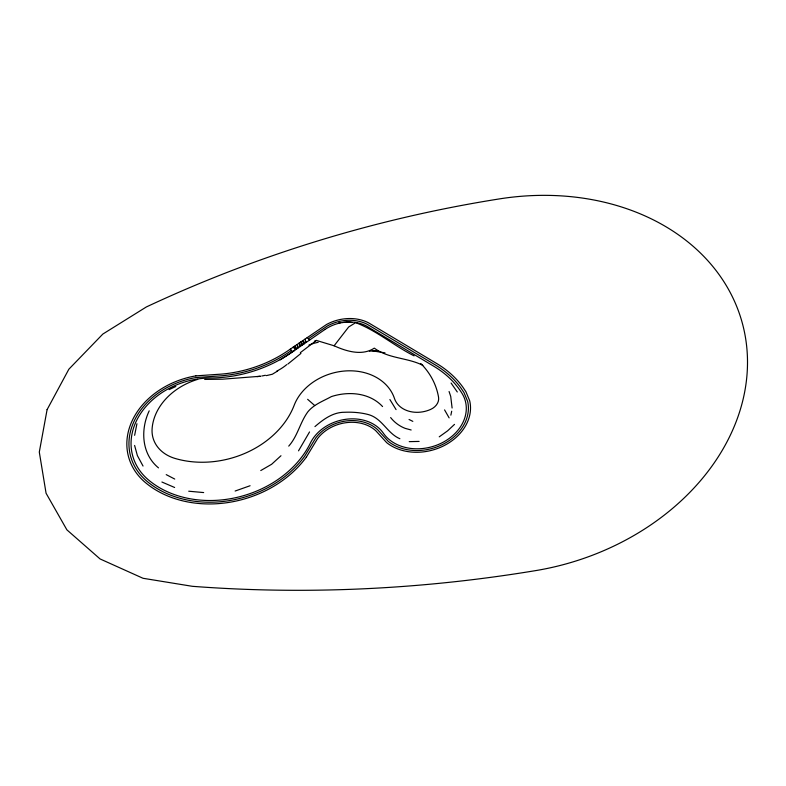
<?xml version="1.0" encoding="UTF-8"?>
<svg xmlns="http://www.w3.org/2000/svg" width="786" height="786" viewBox="0 0 786 786"><rect width="100%" height="100%" fill="white"/><g stroke="black" fill="none" stroke-linecap="round" stroke-linejoin="round"><path stroke-width="1.18" d="M134.632 435.316L136.931 423.723M450.869 415.165L451.695 411.216M149.202 410.842C140.301 429.598 141.539 454.043 158.497 467.876M298.523 450.84L309.546 431.936M306.471 456.912L317.554 438.627A36.578 29.023 -15.5 0 1 375.905 430.846L386.751 442.724A48.87 38.769 -15.5 0 0 443.874 445.731A48.87 38.769 -15.5 0 0 469.694 400.791L465.901 391.693L462.669 386.889A115.797 91.874 -15.5 0 0 436.839 363.604L368.339 322.702A39.369 31.234 -15.5 0 0 326.583 324.461L288.609 350.291A112.644 89.368 -15.5 0 1 217.722 374.362L195.842 375.865M288.737 446.124C297.697 436.092 300.046 422.367 307.945 411.707C314.086 404.309 323.233 401.076 331.417 396.576C348.65 390.986 369.666 392.666 382.566 406.559M314.439 341.173L316.404 340.426L334.109 345.781L348.66 326.986L355.645 322.673C376.592 330.493 394.081 345.84 414.075 355.852M300.94 353.425L287.892 364.036M454.505 424.381L447.607 430.836L439.236 436.839M280.975 455.742L271.651 464.261L260.765 470.559M314.94 426.601C323.37 419.341 333.058 412.1 344.72 412.267A40.047 17.754 -2.1 0 1 368.85 414.703C382.418 418.712 387.351 433.469 399.887 438.726M300.35 352.649L316.404 340.426M280.18 359.9L294.2 350.713M295.575 346.341L295.064 345.958M297.521 344.995L297.01 344.612M303.367 340.977L302.856 340.593M305.312 339.64L304.801 339.257M301.539 342.657L301.962 343.099L301.244 342.863M303.484 341.32L303.917 341.763L303.19 341.517M295.762 347.265L295.634 346.616M297.707 345.919L297.58 345.28M305.508 340.564L305.371 339.916M291.478 350.418L289.818 351.568A114.746 91.029 -15.5 0 1 217.614 376.072L196.019 377.555A74.434 59.058 -15.5 0 0 134.337 420.716A74.434 59.058 -15.5 0 0 146.815 481.15A99.95 79.298 -15.5 0 0 304.703 456.175L315.805 437.861A38.711 30.713 -15.5 0 1 377.555 429.618L388.304 441.408A46.728 37.07 -15.5 0 0 442.931 444.286A46.728 37.07 -15.5 0 0 467.621 401.312L463.966 392.538L460.842 387.891A113.734 90.233 -15.5 0 0 435.454 365.018L367.091 324.205A37.247 29.554 -15.5 0 0 327.585 325.866L308.417 338.766M297.53 346.469L298.199 346.636M305.322 341.104L306.049 341.34M300.203 345.359L299.721 344.858L299.849 345.506M302.158 344.022L301.667 343.521L301.795 344.16M304.103 342.676L303.612 342.175L303.75 342.824M295.064 349.004L296.008 348.463L296.499 348.964M297.727 347.383L298.071 347.884M299.672 346.046L300.016 346.547M305.518 342.028L305.862 342.519M334.109 345.781C346.262 351.322 362.169 356.186 374.313 348.129C388.559 358.789 407.521 357.551 422.829 365.333M277.713 370.963L272.32 374.254L266.297 375.629M169.098 389.61L175.828 386.496M235.132 491.034L250.086 485.738M338.668 323.056L340.574 322.653M260.058 376.288L222.477 379.196L204.684 379.432M369.381 351.175L378.184 350.664M342.549 322.555L348.257 321.926L352.138 322.535M409.231 441.644L419.105 441.427M188.728 491.211L203.662 492.567M411.157 429.991L405.232 428.39A46.708 39.958 -55.4 0 1 390.632 417.572M161.906 482.015L174.63 487.487M409.054 419.478L412.827 421.375M166.219 474.626L174.738 479.057M307.64 399.317L314.616 405.438M307.198 337.499L309.645 340.024M304.29 343.6L303.425 343.364L303.917 343.865M301.284 341.674L301.775 342.175L300.9 341.939M302.345 344.946L301.47 344.7L301.962 345.201M299.338 343.01L299.83 343.521L298.955 343.276M299.525 343.934L300.016 344.435L299.289 344.199M296.253 347.982L295.438 347.805L295.949 348.178M293.64 346.822L296.096 349.348M293.433 346.97L295.89 349.495M293.217 347.117L295.674 349.642M290.26 349.161L292.706 351.676M451.076 383.028L457.295 391.978M389.895 399.534L396.065 409.614M444.571 409.889L449.13 417.877M143.032 466.049L137.383 455.595L134.612 445.456M449.071 391.516L450.722 396.439L452.097 408.022M195.842 375.875A76.566 60.738 -15.5 0 0 132.392 420.264A76.566 60.738 -15.5 0 0 145.214 482.417A102.082 80.987 -15.5 0 0 306.481 456.921M197.728 379.353A61.279 48.614 -15.5 0 0 152.101 428.822A41.462 32.894 -15.5 0 0 175.258 458.503A87.099 69.099 -15.5 0 0 294.19 405.232A52.583 41.717 -15.5 0 1 371.719 375.119A54.293 43.073 -15.5 0 1 394.474 398.492A26.979 21.409 -15.5 0 0 430.6 409.437A13.411 10.64 -15.5 0 0 438.559 397.244A96.187 76.311 -15.5 0 0 420.795 363.525M286.743 364.606A43.702 34.672 -15.5 0 1 276.8 371.08M265.373 375.256A43.702 34.672 -15.5 0 1 261.787 376.003M260.588 376.199A43.702 34.672 -15.5 0 1 256.963 376.622M308.927 345.103A35.016 27.785 -15.5 0 1 318.222 342.303M384.983 352.826A426.326 338.226 -15.5 0 1 372.76 350.87M47.101 409.614L39.3 452.078L46.069 493.235L66.879 529.833L100.068 558.944L143.023 578.28L192.324 586.307A1189.562 944.919 -14.9 0 0 536.926 570.4A234.081 185.712 -15.5 0 0 746.7 346.636A234.081 185.712 -15.5 0 0 498.344 199.074A1051.923 834.388 -15 0 0 146.373 306.943L102.848 334.05L68.863 369.204L47.101 409.614M324.893 329.531L291.017 352.845A116.839 92.689 -15.5 0 1 210.422 377.997A72.312 57.368 -15.5 0 0 139.289 415.617A72.312 57.368 -15.5 0 0 148.416 479.882A97.818 77.608 -15.5 0 0 310.48 442.891A40.833 32.393 -15.5 0 1 345.899 419.282A40.833 32.393 -15.5 0 1 383.342 433.165A44.596 35.38 -15.5 0 0 441.987 442.842A44.596 35.38 -15.5 0 0 462.03 393.393A111.671 88.592 -15.5 0 0 434.078 366.433L369.184 327.664A35.124 27.864 -15.5 0 0 324.893 329.531"/></g></svg>
